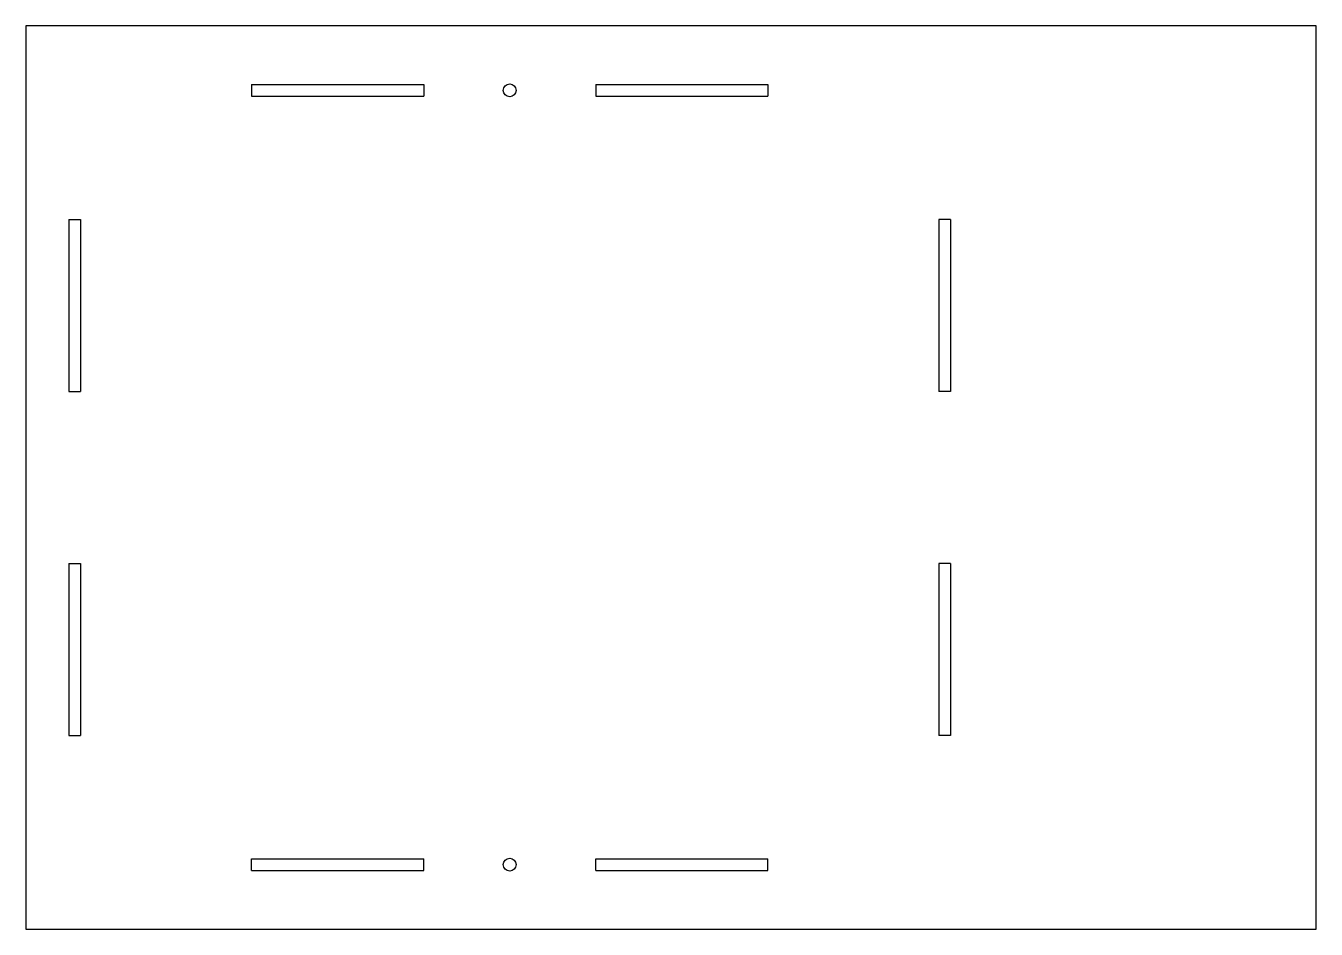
# Model space of a CAD drawing. Header units: millimetres. Extents: x -150 to 150, y -105 to 105.
import ezdxf

# ---------------------------------------------------------------- set-up
doc = ezdxf.new("R2010")
doc.units = ezdxf.units.MM

msp = doc.modelspace()

# ---------------------------------------------------------------- linework, layer by layer
at = {"color": 7, "linetype": 'Continuous', "lineweight": 25}
for p, q in [((-150, 105), (-150, -105)), ((150, 105), (-150, 105)), ((150, -105), (150, 105)), ((-97.5, 91.35), (-57.5, 91.35)), ((-97.5, 91.35), (-97.5, 88.65)), ((-57.5, 91.35), (-57.5, 88.65)), ((-17.5, 91.35), (22.5, 91.35)), ((-17.5, 91.35), (-17.5, 88.65)), ((22.5, 91.35), (22.5, 88.65)), ((-97.5, 88.65), (-57.5, 88.65)), ((-17.5, 88.65), (22.5, 88.65)), ((-140, 60), (-137.3, 60)), ((-140, 60), (-140, 20)), ((-137.3, 60), (-137.3, 20)), ((65, 60), (62.3, 60)), ((62.3, 60), (62.3, 20)), ((65, 60), (65, 20)), ((-140, 20), (-137.3, 20)), ((65, 20), (62.3, 20)), ((-140, -20), (-137.3, -20)), ((-140, -20), (-140, -60)), ((-137.3, -20), (-137.3, -60)), ((65, -20), (62.3, -20)), ((62.3, -20), (62.3, -60)), ((65, -20), (65, -60)), ((-140, -60), (-137.3, -60)), ((65, -60), (62.3, -60)), ((-97.5, -88.65), (-57.5, -88.65)), ((-97.5, -91.35), (-97.5, -88.65)), ((-57.5, -91.35), (-57.5, -88.65)), ((-17.5, -88.65), (22.5, -88.65)), ((-17.5, -91.35), (-17.5, -88.65)), ((22.5, -91.35), (22.5, -88.65)), ((-97.5, -91.35), (-57.5, -91.35)), ((-17.5, -91.35), (22.5, -91.35)), ((-150, -105), (150, -105))]:
    msp.add_line(p, q, dxfattribs=at)
for centre in [(-37.5, 90), (-37.5, -90)]:
    msp.add_circle(centre, 1.5, dxfattribs=at)

doc.saveas('drawing.dxf')
